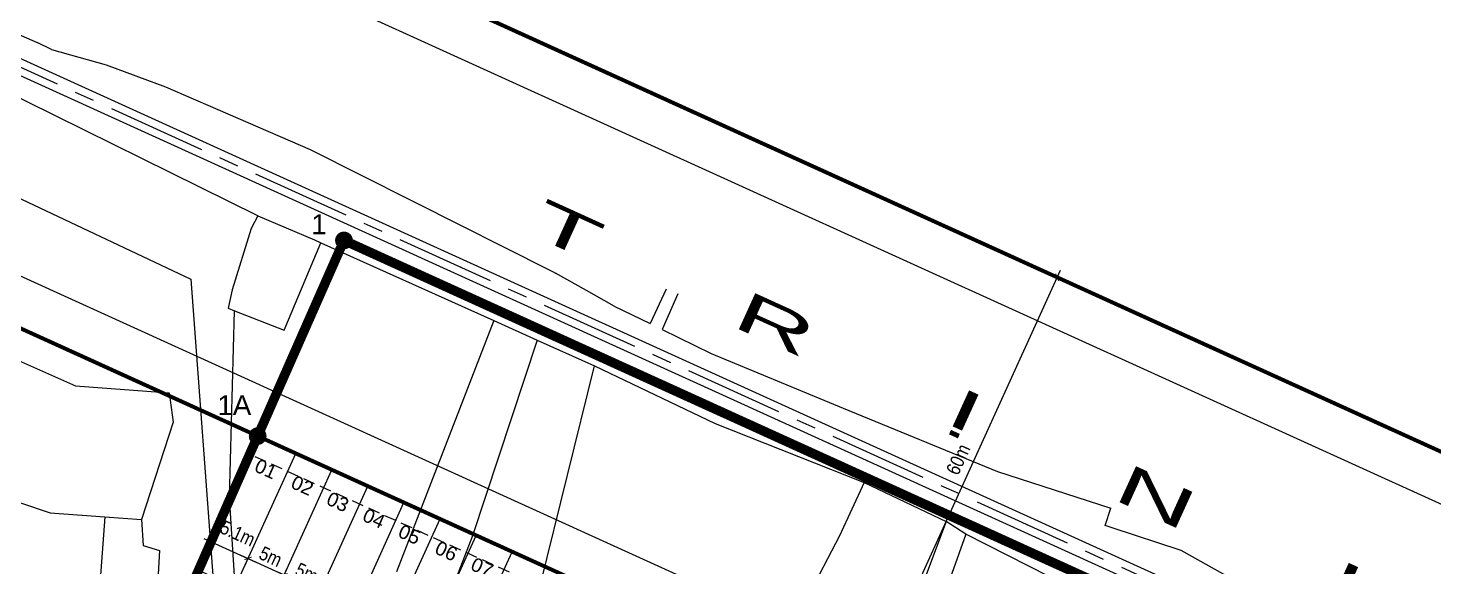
# Model space of a CAD drawing. Extents: x 597165 to 598689, y 1181586 to 1183364.
# Drawn here: x 597508 to 597685.4, y 1183181.8 to 1183249.8 of the extents above; entities that cross this region are included whole.
import ezdxf
from ezdxf.enums import TextEntityAlignment as Align

# ---------------------------------------------------------------- set-up
doc = ezdxf.new("R2010")
doc.units = 0
doc.header["$MEASUREMENT"] = 0
for name, pattern in [('CENTER', [2, 1.25, -0.25, 0.25, -0.25]), ('DASHED', [0.75, 0.5, -0.25]), ('LOGIOI', [4, 3, -1])]:
    doc.linetypes.add(name, pattern=pattern)
doc.layers.get('0').update_dxf_attribs({"linetype": 'CONTINUOUS'})
doc.layers.get('DEFPOINTS').update_dxf_attribs({"color": 8, "linetype": 'CONTINUOUS'})
for name, color, linetype in [('CGXD', 3, 'CONTINUOUS'), ('DIM-T', 7, 'CONTINUOUS'), ('DTEXT', 7, 'CONTINUOUS'), ('GT-QLO50-D', 6, 'CONTINUOUS'), ('MOCRANH', 7, 'CONTINUOUS'), ('NEN-HT', 8, 'CONTINUOUS'), ('NET-LENGOAI', 4, 'CONTINUOUS'), ('NET-LETRONG', 5, 'CONTINUOUS'), ('NET-LO-GIOI-DIEN-GIOI', 7, 'CENTER'), ('NET-PLO', 2, 'CONTINUOUS'), ('NET-TIM', 2, 'CENTER'), ('RANH_QUY_HOACH', 7, 'LOGIOI'), ('RANHGIAODAT', 150, 'LOGIOI'), ('TEXT-SOLO', 7, 'CONTINUOUS')]:
    doc.layers.add(name, color=color, linetype=linetype)
doc.styles.add('AVO', font='VHELVEN.TTF')
doc.styles.add('VHEL-C-R', font='VHELVCN.TTF')
doc.styles.add('VHEL-R', font='VHELVEN.TTF')
doc.styles.add('VHELVEB', font='VHELVEB.TTF')
doc.dimstyles.new('TL1000', dxfattribs={"dimscale": 0, "dimtxt": 2, "dimasz": 0.7, "dimexe": 1, "dimexo": 1, "dimgap": 0.5, "dimtad": 1, "dimdec": 1, "dimzin": 12, "dimtxsty": 'VHEL-C-R', "dimblk1": 'ARCHTICK', "dimblk2": 'ARCHTICK', "dimsah": 1, "dimcen": -0.09, "dimdle": 1, "dimclrd": 256, "dimclre": 256, "dimclrt": 256, "dimazin": 3, "dimtfac": 0.005, "dimtdec": 1, "dimtix": 1, "dimtmove": 0, "dimatfit": 3, "dimtolj": 1, "dimtzin": 0})

# ---------------------------------------------------------------- blocks, each defined once
blk = doc.blocks.new('_ARCHTICK')
at = {"color": 0, "linetype": 'BYBLOCK', "const_width": 0.15}
blk.add_lwpolyline([(-0.5, -0.5), (0.5, 0.5)], dxfattribs=at)
blk = doc.blocks.new('*D1054')
at = {"linetype": 'BYBLOCK'}
for p, q in [((597631.48, 1183221.22), (597638.76, 1183217.91)), ((597612.61, 1183162.79), (597638.27, 1183219.23)), ((597606.65, 1183166.6), (597613.93, 1183163.29))]:
    blk.add_line(p, q, dxfattribs=at)
at = {"layer": 'DEFPOINTS', "color": 0, "linetype": 'BYBLOCK'}
for p in [(597630.57, 1183221.63), (597637.85, 1183218.32), (597605.74, 1183167.01)]:
    blk.add_point(p, dxfattribs=at)
at = {"linetype": 'BYBLOCK', "xscale": 0.7, "yscale": 0.7, "zscale": 0.7}
for p, rotation in [((597637.85, 1183218.32), 65.55248368518623), ((597613.02, 1183163.7), 245.5524836851863)]:
    blk.add_blockref('_ARCHTICK', p, dxfattribs=dict(at, rotation=rotation))
at = {"linetype": 'BYBLOCK', "insert": (597625.38, 1183195.33), "char_height": 1.75, "attachment_point": 5, "rotation": 65.5525, "style": 'VHEL-C-R'}
blk.add_mtext('\\A1;60m', dxfattribs=at)
blk = doc.blocks.new('*D1044')
at = {"linetype": 'BYBLOCK'}
for p, q in [((597530.19, 1183185.35), (597536.66, 1183182.41)), ((597530.96, 1183184.62), (597530.69, 1183184.03)), ((597535.61, 1183182.51), (597535.34, 1183181.92))]:
    blk.add_line(p, q, dxfattribs=at)
at = {"layer": 'DEFPOINTS', "color": 0, "linetype": 'BYBLOCK'}
for p in [(597531.37, 1183185.53), (597535.75, 1183182.83), (597536.02, 1183183.42)]:
    blk.add_point(p, dxfattribs=at)
at = {"linetype": 'BYBLOCK', "xscale": 0.7, "yscale": 0.7, "zscale": 0.7}
for p, rotation in [((597531.1, 1183184.94), 155.5524836828186), ((597535.75, 1183182.83), 335.5524836828185)]:
    blk.add_blockref('_ARCHTICK', p, dxfattribs=dict(at, rotation=rotation))
at = {"linetype": 'BYBLOCK', "insert": (597534.46, 1183185.98), "char_height": 1.75, "attachment_point": 5, "rotation": 335.5525, "style": 'VHEL-C-R'}
blk.add_mtext('\\A1;5.1m', dxfattribs=at)
blk = doc.blocks.new('*D1043')
at = {"linetype": 'BYBLOCK'}
for p, q in [((597534.84, 1183183.24), (597541.21, 1183180.34)), ((597535.61, 1183182.51), (597535.34, 1183181.92)), ((597540.06, 1183180.22), (597540.72, 1183181.67))]:
    blk.add_line(p, q, dxfattribs=at)
at = {"layer": 'DEFPOINTS', "color": 0, "linetype": 'BYBLOCK'}
for p in [(597536.02, 1183183.42), (597540.3, 1183180.76), (597539.65, 1183179.31)]:
    blk.add_point(p, dxfattribs=at)
at = {"linetype": 'BYBLOCK', "xscale": 0.7, "yscale": 0.7, "zscale": 0.7}
for p, rotation in [((597535.75, 1183182.83), 155.5524836828186), ((597540.3, 1183180.76), 335.5524836828185)]:
    blk.add_blockref('_ARCHTICK', p, dxfattribs=dict(at, rotation=rotation))
at = {"linetype": 'BYBLOCK', "insert": (597538.61, 1183183.06), "char_height": 1.75, "attachment_point": 5, "rotation": 335.5525, "style": 'VHEL-C-R'}
blk.add_mtext('\\A1;5m', dxfattribs=at)
blk = doc.blocks.new('*D1042')
at = {"linetype": 'BYBLOCK'}
for p, q in [((597539.39, 1183181.17), (597545.77, 1183178.27)), ((597540.06, 1183180.22), (597540.72, 1183181.67)), ((597544.34, 1183177.55), (597545.27, 1183179.6))]:
    blk.add_line(p, q, dxfattribs=at)
at = {"layer": 'DEFPOINTS', "color": 0, "linetype": 'BYBLOCK'}
for p in [(597539.65, 1183179.31), (597544.86, 1183178.69), (597543.93, 1183176.64)]:
    blk.add_point(p, dxfattribs=at)
at = {"linetype": 'BYBLOCK', "xscale": 0.7, "yscale": 0.7, "zscale": 0.7}
for p, rotation in [((597540.3, 1183180.76), 155.5524836828186), ((597544.86, 1183178.69), 335.5524836828185)]:
    blk.add_blockref('_ARCHTICK', p, dxfattribs=dict(at, rotation=rotation))
at = {"linetype": 'BYBLOCK', "insert": (597543.16, 1183180.99), "char_height": 1.75, "attachment_point": 5, "rotation": 335.5525, "style": 'VHEL-C-R'}
blk.add_mtext('\\A1;5m', dxfattribs=at)

msp = doc.modelspace()

# ---------------------------------------------------------------- linework, layer by layer
at = {"layer": 'CGXD', "linetype": 'DASHED', "ltscale": 3}
msp.add_lwpolyline([(597536.1472, 1183195.8991), (597529.5254, 1183181.3336), (597588.7439, 1183154.4117), (597652.4678, 1183125.4415), (597713.9158, 1183097.506), (597719.0391, 1183108.7755), (597717.2406, 1183113.5703), (597659.0895, 1183140.007), (597595.3657, 1183168.9771), (597536.1472, 1183195.8991)], dxfattribs=at)
msp.add_lwpolyline([(597595.3657, 1183168.9771), (597536.1472, 1183195.8991), (597529.5254, 1183181.3336), (597588.7439, 1183154.4117), (597652.4678, 1183125.4415), (597713.9158, 1183097.506), (597719.0391, 1183108.7755), (597717.2406, 1183113.5703), (597659.0895, 1183140.007)], close=True, dxfattribs=at)
at = {"layer": 'GT-QLO50-D'}
msp.add_lwpolyline([(598150.0075, 1183094.2893), (598142.2248, 1183044.7231, -0.49599069), (598086.1545, 1183014.5142), (597424.0123, 1183315.5376)], format="xyb", dxfattribs=at)
at = {"layer": 'MOCRANH'}
msp.add_lwpolyline([(598297.3967, 1182239.54), (598213.8261, 1182511.342), (598335.1729, 1182835.3919), (598344.6661, 1182860.743), (597547.8605, 1183222.9796), (597536.9709, 1183198.2708), (597494.1637, 1183101.1393), (597439.7212, 1182974.4588), (597407.6696, 1182885.2338), (597394.7271, 1182848.3776), (597374.3757, 1182758.7003), (597340.8217, 1182551.4599), (597340.2111, 1182461.6352), (597341.3721, 1182437.3595)], dxfattribs=at)
msp.add_lwpolyline([(598297.3967, 1182239.54), (598213.8261, 1182511.342), (598335.1729, 1182835.3919), (598344.6661, 1182860.743), (597547.8605, 1183222.9796), (597536.9709, 1183198.2708), (597494.1637, 1183101.1393), (597439.7212, 1182974.4588), (597407.6696, 1182885.2338), (597394.7271, 1182848.3776), (597374.3757, 1182758.7003), (597340.8217, 1182551.4599), (597340.2111, 1182461.6352), (597341.3721, 1182437.3595)], dxfattribs=at)
for points, const_width in [([(597547.302, 1183222.9796, 1), (597548.419, 1183222.9796, 1)], 1.1169), ([(597547.5813, 1183222.9796, 1), (597548.1397, 1183222.9796, 1)], 0.5585), ([(597536.4125, 1183198.2708, 1), (597537.5294, 1183198.2708, 1)], 1.1169)]:
    msp.add_lwpolyline(points, format="xyb", close=True, dxfattribs=dict(at, const_width=const_width))
for p in [(597546.5599, 1183220.0286), (597543.1723, 1183212.342), (597539.7847, 1183204.6554), (597536.3971, 1183196.9688)]:
    msp.add_point(p, dxfattribs=at)
at = {"layer": 'NEN-HT', "linetype": 'CONTINUOUS'}
for p, q in [((597502.72, 1183250.79), (597509.13, 1183247.95)), ((597510.94, 1183247.09), (597509.13, 1183247.95)), ((597510.94, 1183247.09), (597517.87, 1183245.15)), ((597537, 1183226.07), (597498.18, 1183245.27)), ((597517.87, 1183245.15), (597525.36, 1183242.35)), ((597525.36, 1183242.35), (597543.61, 1183234.47)), ((597484.03, 1183239.13), (597528.53, 1183218.07)), ((597543.61, 1183234.47), (597562.83, 1183224.78)), ((597536.14, 1183224.47), (597533.74, 1183216.73)), ((597537, 1183226.07), (597536.14, 1183224.47)), ((597537, 1183226.07), (597544.16, 1183223.04)), ((597562.83, 1183224.78), (597567.65, 1183222.35)), ((597540.31, 1183211.63), (597544.96, 1183222.68)), ((597544.16, 1183223.04), (597544.96, 1183222.68)), ((597544.96, 1183222.68), (597566.77, 1183212.86)), ((597567.65, 1183222.35), (597574.25, 1183219.02)), ((597528.53, 1183218.07), (597531.74, 1183174.78)), ((597574.25, 1183219.02), (597574.56, 1183218.85)), ((597578.45, 1183216.65), (597574.56, 1183218.85)), ((597533.74, 1183216.73), (597533.24, 1183214.42)), ((597581.94, 1183214.68), (597578.45, 1183216.65)), ((597588.51, 1183216.82), (597586.5, 1183212.47)), ((597589.99, 1183216.23), (597588, 1183211.74)), ((597533.24, 1183214.42), (597534.05, 1183214.1)), ((597533.41, 1183190.52), (597534.05, 1183214.1)), ((597534.05, 1183214.1), (597540.31, 1183211.63)), ((597581.94, 1183214.68), (597586.5, 1183212.47)), ((597496.81, 1183212.22), (597513.98, 1183204.61)), ((597566.77, 1183212.86), (597554.51, 1183181.12)), ((597566.77, 1183212.86), (597572.24, 1183210.4)), ((597572.24, 1183210.4), (597564.08, 1183185.67)), ((597572.24, 1183210.4), (597579.48, 1183207.14)), ((597588, 1183211.74), (597594.2, 1183208.72)), ((597594.2, 1183208.72), (597610.86, 1183201.8)), ((597572.68, 1183179.53), (597579.48, 1183207.14)), ((597579.48, 1183207.14), (597594.7, 1183199.86)), ((597513.98, 1183204.61), (597525.8, 1183203.72)), ((597525.8, 1183203.72), (597526.31, 1183200.05)), ((597610.86, 1183201.8), (597630.33, 1183193.82)), ((597526.31, 1183200.05), (597522.31, 1183187.76)), ((597594.7, 1183199.86), (597613.5, 1183192.42)), ((597630.33, 1183193.82), (597644.64, 1183189.17)), ((597613.5, 1183192.42), (597610.37, 1183185.68)), ((597613.5, 1183192.42), (597623.86, 1183187.49)), ((597506.9, 1183189.89), (597510.79, 1183188.58)), ((597534.13, 1183179.37), (597533.41, 1183190.52)), ((597643.9, 1183187), (597644.64, 1183189.17)), ((597510.79, 1183188.58), (597517.69, 1183188.09)), ((597517.69, 1183188.09), (597515.34, 1183155.76)), ((597517.69, 1183188.09), (597522.31, 1183187.76)), ((597522.31, 1183187.76), (597522.52, 1183184.48)), ((597623.86, 1183187.49), (597614.35, 1183162.4)), ((597626.34, 1183185.89), (597623.86, 1183187.49)), ((597564.08, 1183185.67), (597558.43, 1183171.03)), ((597610.37, 1183185.68), (597601.16, 1183167.93)), ((597626.34, 1183185.89), (597622.87, 1183176.15)), ((597650.68, 1183173.54), (597626.34, 1183185.89)), ((597644.8, 1183186.7), (597643.9, 1183187)), ((597653.52, 1183183.84), (597644.8, 1183186.7)), ((597522.52, 1183184.48), (597524.58, 1183183.83)), ((597524.58, 1183183.83), (597524.16, 1183176.48)), ((597662.68, 1183178.71), (597653.52, 1183183.84))]:
    msp.add_line(p, q, dxfattribs=at)
at = {"layer": 'NET-LENGOAI', "ltscale": 20}
for p, q in [((597421.5292, 1183310.0755), (598088.8282, 1183006.7077)), ((597660.4868, 1183173.9783), (597406.904, 1183289.2622)), ((597661.3146, 1183175.7989), (597416.2891, 1183287.1925)), ((597401.6639, 1183266.3792), (597722.2362, 1183120.6405))]:
    msp.add_line(p, q, dxfattribs=at)
at = {"layer": 'NET-LETRONG'}
msp.add_line((597399.1792, 1183260.9137), (597596.4003, 1183171.253), dxfattribs=at)
at = {"layer": 'NET-LO-GIOI-DIEN-GIOI', "color": 5, "ltscale": 20, "const_width": 0.5}
for points in [[(598368.3298, 1182886.2315), (597424.0123, 1183315.5376)], [(598343.4983, 1182831.6111), (597399.4473, 1183260.796)]]:
    msp.add_lwpolyline(points, dxfattribs=at)
at = {"layer": 'NET-PLO'}
for p, q in [((597525.2255, 1183159.6709), (597541.7799, 1183196.0846)), ((597529.7772, 1183157.6016), (597546.3316, 1183194.0153)), ((597534.3289, 1183155.5323), (597550.8833, 1183191.946)), ((597538.8806, 1183153.463), (597555.435, 1183189.8767)), ((597543.4323, 1183151.3938), (597559.9867, 1183187.8074)), ((597547.984, 1183149.3245), (597564.5384, 1183185.7381)), ((597552.5357, 1183147.2552), (597569.0901, 1183183.6688))]:
    msp.add_line(p, q, dxfattribs=at)
at = {"layer": 'NET-TIM', "ltscale": 10}
msp.add_line((598148.9609, 1182953.0064), (597411.5966, 1183288.2274), dxfattribs=at)
at = {"layer": 'RANH_QUY_HOACH', "color": 1, "linetype": 'DASHED', "ltscale": 20, "const_width": 1.2, "flags": 128}
msp.add_lwpolyline([(598213.8261, 1182511.342), (598335.1729, 1182835.3919), (598344.6661, 1182860.743), (597547.8605, 1183222.9796), (597536.9709, 1183198.2708), (597494.1637, 1183101.1393), (597439.7212, 1182974.4588), (597407.6696, 1182885.2338), (597394.7271, 1182848.3776), (597374.3757, 1182758.7003), (597340.8217, 1182551.4599), (597340.2111, 1182461.6352), (597341.3721, 1182437.3595), (597345.3594, 1182366.2568), (597347.4489, 1182325.7368), (597346.6708, 1182267.2097), (597396.7196, 1181936.6184), (597442.3642, 1181957.8696), (597465.633, 1181971.3486), (597501.0995, 1181986.0417), (597656.5869, 1182038.5657), (597738.2962, 1182063.5406), (597807.4868, 1182085.32), (597867.7896, 1182104.3029), (597882.6286, 1182108.9741), (597915.464, 1182119.3104), (597990.1043, 1182142.8066), (598023.5178, 1182153.3249), (598090.3046, 1182174.3489), (598179.3376, 1182202.3758), (598297.3967, 1182239.54)], close=True, dxfattribs=at)
at = {"layer": 'RANH_QUY_HOACH', "color": 1, "linetype": 'CONTINUOUS', "ltscale": 20, "flags": 128}
msp.add_lwpolyline([(598297.3967, 1182239.54), (598213.8261, 1182511.342), (598335.1729, 1182835.3919), (598344.6661, 1182860.743), (597547.8605, 1183222.9796), (597536.9709, 1183198.2708), (597494.1637, 1183101.1393), (597439.7212, 1182974.4588), (597407.6696, 1182885.2338), (597394.7271, 1182848.3776), (597374.3757, 1182758.7003), (597340.8217, 1182551.4599), (597340.2111, 1182461.6352), (597341.3721, 1182437.3595)], dxfattribs=at)
at = {"layer": 'RANHGIAODAT', "color": 160, "ltscale": 2.5}
msp.add_line((597536.9709, 1183198.2708), (597547.8605, 1183222.9796), dxfattribs=at)
at = {"layer": 'RANHGIAODAT', "color": 160, "linetype": 'CONTINUOUS', "ltscale": 2.5}
msp.add_lwpolyline([(598293.6241, 1182251.8099), (598213.8261, 1182511.342), (598335.1729, 1182835.3919), (598335.1729, 1182835.3919), (598335.1729, 1182835.3919), (598335.1729, 1182835.3919), (597536.9709, 1183198.2708), (597536.9709, 1183198.2708), (597536.9709, 1183198.2708), (597536.9709, 1183198.2708), (597536.9709, 1183198.2708), (597536.9709, 1183198.2708), (597536.9709, 1183198.2708), (597536.9709, 1183198.2708), (597536.9709, 1183198.2708), (597494.1637, 1183101.1393), (597439.7212, 1182974.4588), (597407.6696, 1182885.2338), (597394.7271, 1182848.3776), (597374.3757, 1182758.7003), (597340.8217, 1182551.4599), (597340.2111, 1182461.6352), (597341.3721, 1182437.3595)], dxfattribs=at)

# ---------------------------------------------------------------- texts
at = {"layer": 'DTEXT', "style": 'VHEL-R', "width": 2}
msp.add_text('T     R     Ò     N     H                Q     U     A     N     G                N     G     H     Ò', height=5, rotation=335.552484, dxfattribs=at).set_placement((597783.5322, 1183127.2763), align=Align.CENTER)
at = {"layer": 'MOCRANH', "color": 1, "style": 'VHELVEB'}
for s, p in [('1', (597544.6991, 1183223.7658)), ('1A', (597534.0327, 1183200.9345))]:
    msp.add_text(s, height=2.5, dxfattribs=at).set_placement(p, align=Align.CENTER)
at = {"layer": 'TEXT-SOLO', "color": 3, "style": 'AVO'}
for s, p in [('01', (597537.6588, 1183193.3276)), ('02', (597542.2564, 1183191.2378)), ('03', (597546.7268, 1183189.1669)), ('04', (597551.2837, 1183187.0899)), ('05', (597555.7764, 1183185.0568)), ('06', (597560.4192, 1183182.9642)), ('07', (597564.9333, 1183180.893))]:
    msp.add_text(s, height=1.75, rotation=335.786661, dxfattribs=at).set_placement(p, align=Align.CENTER)

# ---------------------------------------------------------------- dimensions: what is measured, and where the dimension line sits
at = {"layer": 'DIM-T'}
dim = msp.add_linear_dim(base=(597637.8518, 1183218.3218), p1=(597605.7375, 1183167.0122), p2=(597630.5691, 1183221.6327), angle=65.552484, dimstyle='TL1000', override={"dimscale": 1, "dimtxt": 1.75, "dimpost": 'm'}, dxfattribs=at)
dim.commit()
dim.dimension.update_dxf_attribs({"geometry": '*D1054', "text_midpoint": (597625.3822, 1183195.334), "dimtype": 161})
at = {"layer": 'DIM-T', "color": 1}
dim = msp.add_linear_dim(base=(597535.7525, 1183182.8266), p1=(597531.3724, 1183185.5317), p2=(597536.0214, 1183183.4181), angle=335.552484, dimstyle='TL1000', override={"dimscale": 1, "dimtxt": 1.75, "dimdsep": 46, "dimpost": 'm'}, dxfattribs=at)
dim.commit()
dim.dimension.update_dxf_attribs({"geometry": '*D1044', "text_midpoint": (597534.4571, 1183185.976), "dimtype": 161})
for base, p1, p2, picture, middle in [((597540.3042, 1183180.7573), (597536.0214, 1183183.4181), (597539.6477, 1183179.3132), '*D1043', (597538.6052, 1183183.0607)), ((597544.8559, 1183178.688), (597539.6477, 1183179.3132), (597543.9266, 1183176.6438), '*D1042', (597543.1569, 1183180.9914))]:
    dim = msp.add_linear_dim(base=base, p1=p1, p2=p2, angle=155.552484, dimstyle='TL1000', override={"dimscale": 1, "dimtxt": 1.75, "dimdsep": 46, "dimpost": 'm'}, dxfattribs=at)
    dim.commit()
    dim.dimension.update_dxf_attribs({"geometry": picture, "text_midpoint": middle})

doc.saveas('drawing.dxf')
